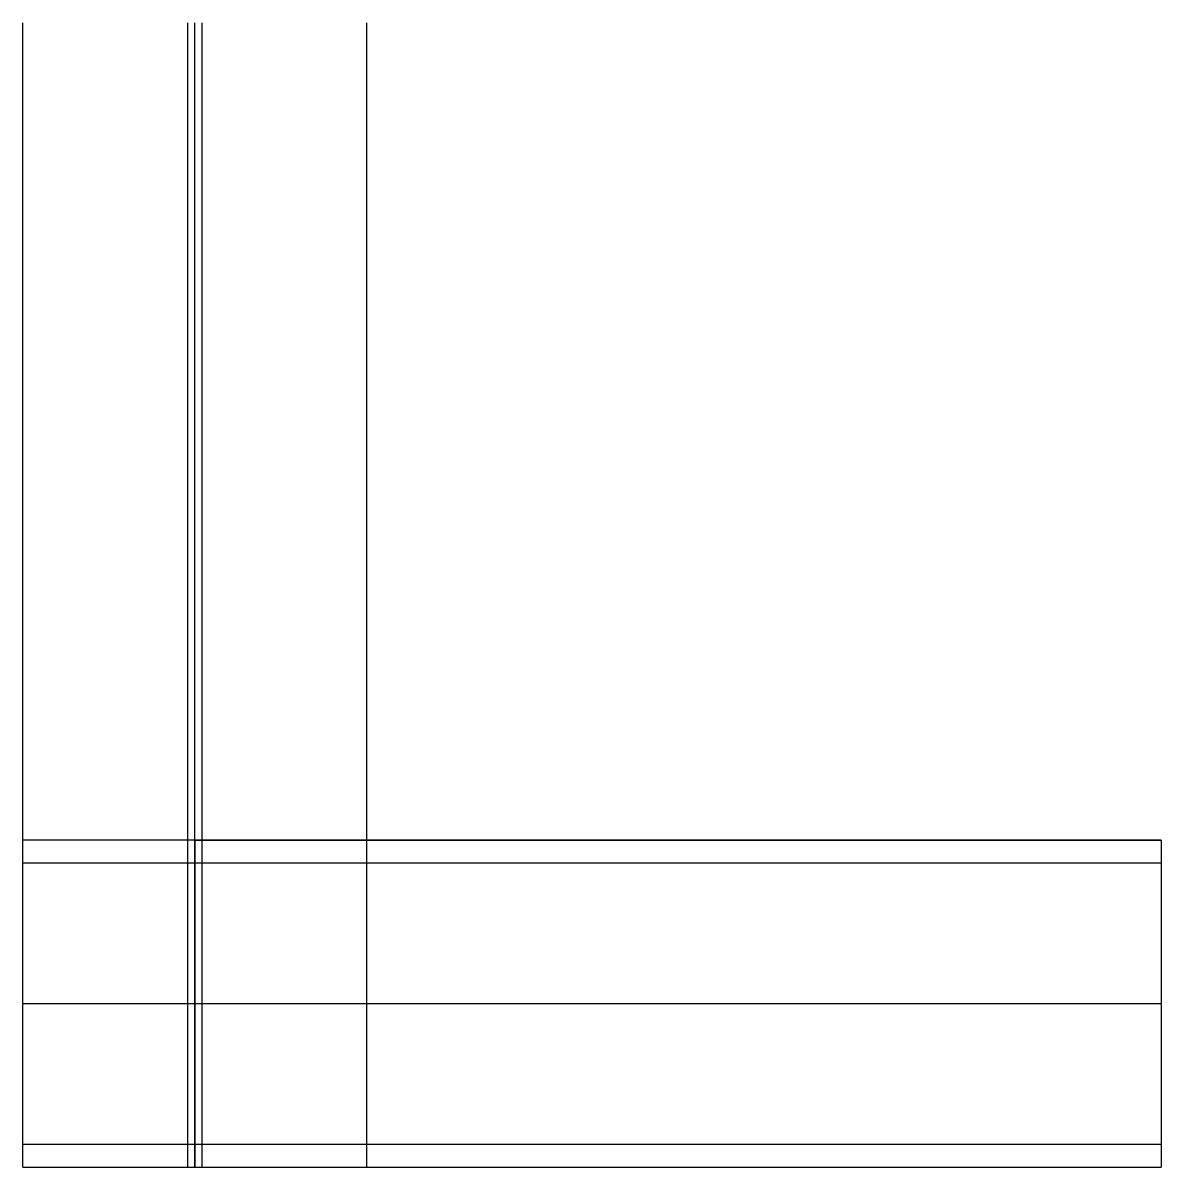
# Model space of a CAD drawing. Extents: x -60 to 337, y -57 to 342.
import ezdxf

# ---------------------------------------------------------------- set-up
doc = ezdxf.new("R2010")
doc.units = 0
doc.linetypes.add('CENTER', pattern=[28.575, 12.7, -6.35, 3.175, -6.35])
doc.layers.get('0').update_dxf_attribs({"linetype": 'CONTINUOUS'})

msp = doc.modelspace()

# ---------------------------------------------------------------- linework, layer by layer
at = {"linetype": 'CONTINUOUS'}
for p, q in [((-60, -57), (-60, 342)), ((-2.5, -57), (-2.5, 342)), ((0, -57), (0, 342)), ((2.5, -57), (2.5, 342)), ((60, -57), (60, 342)), ((337, 57), (-60, 57)), ((0, 57), (337, 57)), ((0, 57), (0, -57)), ((337, 57), (337, -57)), ((337, 49), (-60, 49)), ((337, 49), (0, 49)), ((-60, 0), (337, 0)), ((-60, -49), (337, -49)), ((0, -49), (337, -49)), ((-60, -57), (337, -57)), ((0, -57), (337, -57))]:
    msp.add_line(p, q, dxfattribs=at)
at = {"linetype": 'CENTER'}
msp.add_line((0, 0), (337, 0), dxfattribs=at)

doc.saveas('drawing.dxf')
